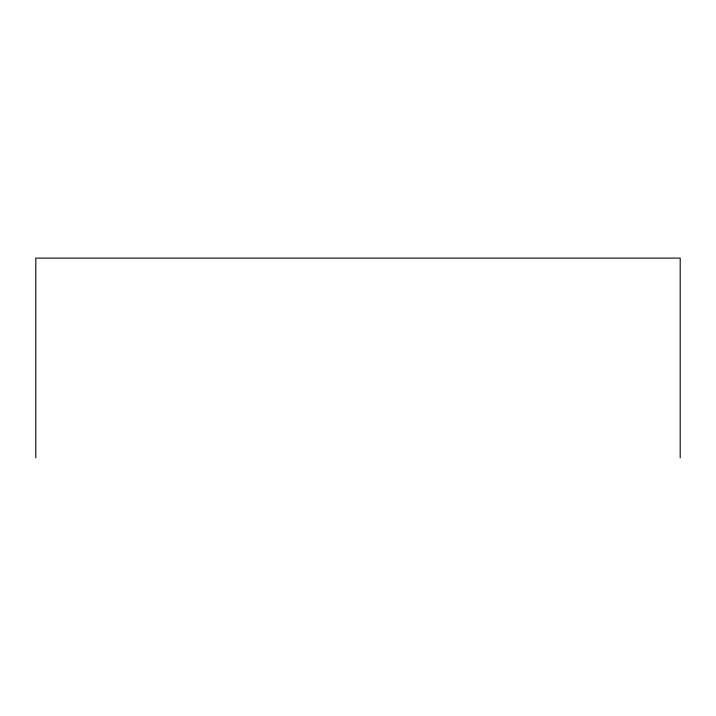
<?xml version="1.0" encoding="UTF-8"?>
<svg xmlns="http://www.w3.org/2000/svg" width="716" height="716" viewBox="0 0 716 716"><rect width="100%" height="100%" fill="white"/><g stroke="black" fill="none" stroke-linecap="round" stroke-linejoin="round"><path stroke-width="1.07" d="M680.2 457.891L680.2 258.109L35.8 258.109L35.8 457.891"/></g></svg>
